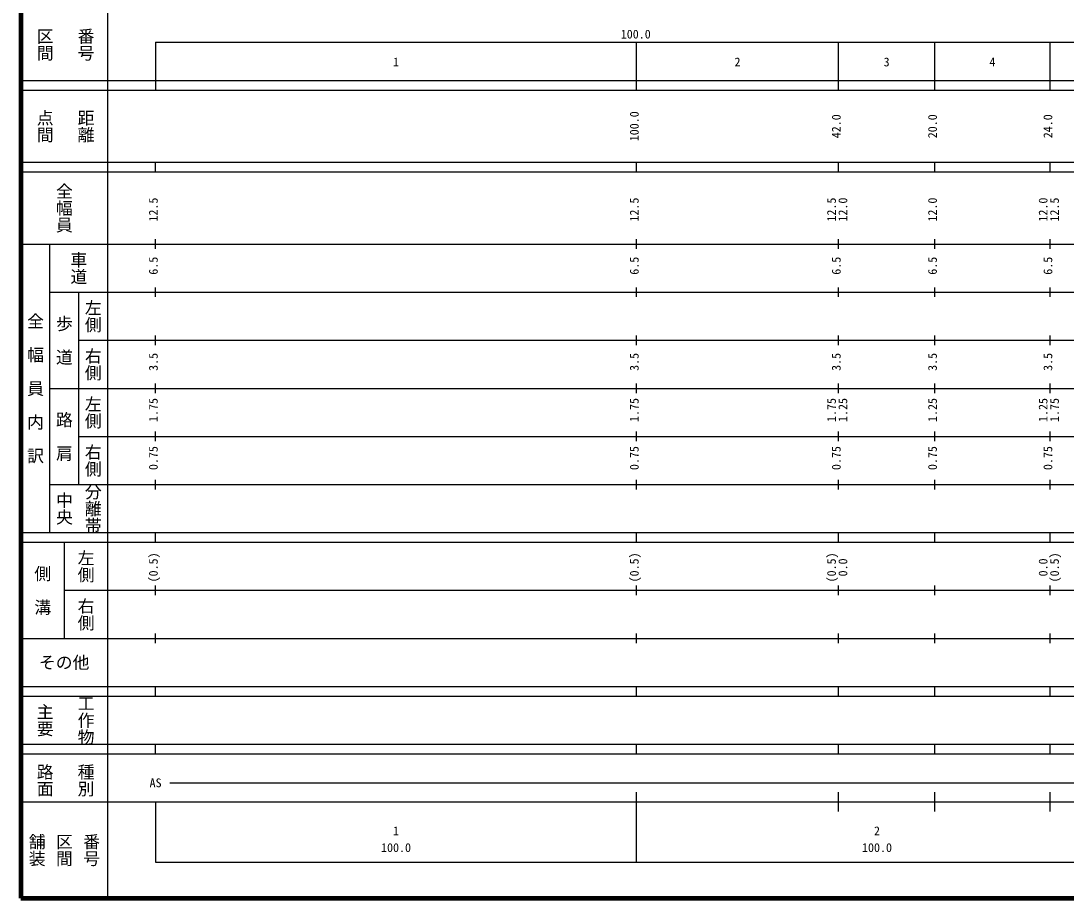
# Model space of a CAD drawing. Units: millimetres on the paper, enlarged 200 times. Extents: x 8000 to 136000, y 4000 to 76000.
# Drawn here: x 8000 to 51464, y 4000 to 40482 of the extents above; entities that cross this region are included whole.
import ezdxf
from ezdxf.enums import TextEntityAlignment as Align

# ---------------------------------------------------------------- set-up
doc = ezdxf.new("R2010")
doc.units = ezdxf.units.MM
doc.header["$LTSCALE"] = 200
doc.layers.add('M-TTL', color=2, linetype='Continuous', lineweight=140)
doc.layers.add('M-TTL-BAND', color=7, linetype='Continuous', lineweight=25)
doc.styles.add('@ＭＳ ゴシック', font='')
doc.styles.add('ＭＳ ゴシック', font='')
doc.styles.get('@ＭＳ ゴシック').set_extended_font_data('@MS Gothic')
doc.styles.get('ＭＳ ゴシック').set_extended_font_data('MS Gothic')

msp = doc.modelspace()

# ---------------------------------------------------------------- linework, layer by layer
at = {"layer": 'M-TTL'}
for p, q in [((8000, 76000), (8000, 4000)), ((8000, 4000), (136000, 4000))]:
    msp.add_line(p, q, dxfattribs=at)
at = {"layer": 'M-TTL-BAND'}
for p, q in [((11600, 74000), (11600, 4000)), ((13600, 39600), (115800, 39600)), ((13600, 39600), (13600, 37600)), ((33600, 37600), (33600, 39600)), ((42000, 37600), (42000, 39600)), ((46000, 37600), (46000, 39600)), ((50800, 37600), (50800, 39600)), ((8000, 38000), (115800, 38000)), ((8000, 37600), (115800, 37600)), ((8000, 34600), (115800, 34600)), ((13600, 34200), (13600, 34600)), ((33600, 34200), (33600, 34600)), ((42000, 34200), (42000, 34600)), ((46000, 34200), (46000, 34600)), ((50800, 34200), (50800, 34600)), ((8000, 34200), (115800, 34200)), ((13600, 31000), (13600, 31400)), ((33600, 31000), (33600, 31400)), ((42000, 31000), (42000, 31400)), ((46000, 31000), (46000, 31400)), ((50800, 31000), (50800, 31400)), ((8000, 31200), (115800, 31200)), ((9200, 19200), (9200, 31200)), ((9200, 29200), (115800, 29200)), ((10400, 29200), (10400, 21200)), ((13600, 29000), (13600, 29400)), ((33600, 29000), (33600, 29400)), ((42000, 29000), (42000, 29400)), ((46000, 29000), (46000, 29400)), ((50800, 29000), (50800, 29400)), ((13600, 27000), (13600, 27400)), ((33600, 27000), (33600, 27400)), ((42000, 27000), (42000, 27400)), ((46000, 27000), (46000, 27400)), ((50800, 27000), (50800, 27400)), ((10400, 27200), (115800, 27200)), ((13600, 25000), (13600, 25400)), ((33600, 25000), (33600, 25400)), ((42000, 25000), (42000, 25400)), ((46000, 25000), (46000, 25400)), ((50800, 25000), (50800, 25400)), ((9200, 25200), (115800, 25200)), ((10400, 23200), (115800, 23200)), ((13600, 23000), (13600, 23400)), ((33600, 23000), (33600, 23400)), ((42000, 23000), (42000, 23400)), ((46000, 23000), (46000, 23400)), ((50800, 23000), (50800, 23400)), ((13600, 21000), (13600, 21400)), ((33600, 21000), (33600, 21400)), ((42000, 21000), (42000, 21400)), ((46000, 21000), (46000, 21400)), ((50800, 21000), (50800, 21400)), ((9200, 21200), (115800, 21200)), ((8000, 19200), (115800, 19200)), ((13600, 18800), (13600, 19200)), ((33600, 18800), (33600, 19200)), ((42000, 18800), (42000, 19200)), ((46000, 18800), (46000, 19200)), ((50800, 18800), (50800, 19200)), ((8000, 18800), (115800, 18800)), ((9800, 18800), (9800, 14800)), ((13600, 16600), (13600, 17000)), ((33600, 16600), (33600, 17000)), ((42000, 16600), (42000, 17000)), ((46000, 16600), (46000, 17000)), ((50800, 16600), (50800, 17000)), ((9800, 16800), (115800, 16800)), ((8000, 14800), (115800, 14800)), ((13600, 14600), (13600, 15000)), ((33600, 14600), (33600, 15000)), ((42000, 14600), (42000, 15000)), ((46000, 14600), (46000, 15000)), ((50800, 14600), (50800, 15000)), ((8000, 12800), (115800, 12800)), ((13600, 12400), (13600, 12800)), ((33600, 12400), (33600, 12800)), ((42000, 12400), (42000, 12800)), ((46000, 12400), (46000, 12800)), ((50800, 12400), (50800, 12800)), ((8000, 12400), (115800, 12400)), ((8000, 10400), (115800, 10400)), ((8000, 10000), (115800, 10000)), ((13600, 10000), (13600, 10400)), ((33600, 10000), (33600, 10400)), ((42000, 10000), (42000, 10400)), ((46000, 10000), (46000, 10400)), ((50800, 10000), (50800, 10400)), ((14200, 8800), (110600, 8800)), ((33600, 5500), (33600, 8400)), ((42000, 7600), (42000, 8400)), ((46000, 7600), (46000, 8400)), ((50800, 7600), (50800, 8400)), ((8000, 8000), (115800, 8000)), ((13600, 8000), (13600, 5500)), ((13600, 5500), (115800, 5500))]:
    msp.add_line(p, q, dxfattribs=at)

# ---------------------------------------------------------------- texts
at = {"layer": 'M-TTL-BAND', "style": '@ＭＳ ゴシック'}
for s, p in [('区間', (9000, 39500)), ('番号', (10700, 39500)), ('点間', (9000, 36100)), ('距離', (10700, 36100)), ('全幅員', (9800, 32700)), ('車道', (10400, 30200)), ('左側', (11000, 28200)), ('全\u3000幅\u3000員\u3000内\u3000訳', (8600, 25200)), ('歩\u3000道', (9800, 27200)), ('右側', (11000, 26200)), ('左側', (11000, 24200)), ('路\u3000肩', (9800, 23200)), ('右側', (11000, 22200)), ('中央', (9800, 20200)), ('分離帯', (11000, 20200)), ('左側', (10700, 17800)), ('側\u3000溝', (8900, 16800)), ('右側', (10700, 15800)), ('工作物', (10700, 11400)), ('主要', (9000, 11400)), ('路面', (9000, 8900)), ('種別', (10700, 8900)), ('舗装', (8666.7, 6000)), ('区間', (9800, 6000)), ('番号', (10933.3, 6000))]:
    msp.add_text(s, height=513.2, rotation=270, dxfattribs=at).set_placement(p, align=Align.MIDDLE_CENTER)
at = {"layer": 'M-TTL-BAND', "style": 'ＭＳ ゴシック'}
for s, p in [('100.0', (33568.9, 39638.9)), ('1', (23600, 38481)), ('2', (37800, 38481)), ('3', (44000, 38481)), ('4', (48400, 38481)), ('AS', (13600, 8500)), ('1', (23600, 6504.6)), ('2', (43600, 6504.6)), ('100.0', (23600, 5806.6)), ('100.0', (43600, 5806.6))]:
    msp.add_text(s, height=366.6, dxfattribs=at).set_placement(p, align=Align.BOTTOM_CENTER)
for s, p in [('100.0', (33800, 36100)), ('42.0', (42200, 36100)), ('20.0', (46200, 36100)), ('24.0', (51000, 36100)), ('12.5', (13800, 32634.8)), ('12.5', (33800, 32634.8)), ('12.5', (42000, 32634.8)), ('12.0', (42474, 32634.8)), ('12.0', (46200, 32634.8)), ('12.0', (50800, 32634.8)), ('12.5', (51274, 32634.8)), ('6.5', (13800, 30300)), ('6.5', (33800, 30300)), ('6.5', (42200, 30300)), ('6.5', (46200, 30300)), ('6.5', (51000, 30300)), ('3.5', (13800, 26300)), ('3.5', (33800, 26300)), ('3.5', (42200, 26300)), ('3.5', (46200, 26300)), ('3.5', (51000, 26300)), ('1.75', (13800, 24300)), ('1.75', (33800, 24300)), ('1.75', (42000, 24300)), ('1.25', (42474, 24300)), ('1.25', (46200, 24300)), ('1.25', (50800, 24300)), ('1.75', (51274, 24300)), ('0.75', (13800, 22300)), ('0.75', (33800, 22300)), ('0.75', (42200, 22300)), ('0.75', (46200, 22300)), ('0.75', (51000, 22300)), ('(0.5)', (13800, 17752.8)), ('(0.5)', (33800, 17752.8)), ('(0.5)', (42000, 17752.8)), ('(0.5)', (51274, 17752.8)), ('0.0', (42474, 17752.8)), ('0.0', (50800, 17752.8))]:
    msp.add_text(s, height=366.6, rotation=90, dxfattribs=at).set_placement(p, align=Align.BOTTOM_CENTER)
msp.add_text('その他', height=513.2, dxfattribs=at).set_placement((9800, 13800), align=Align.MIDDLE_CENTER)

doc.saveas('drawing.dxf')
